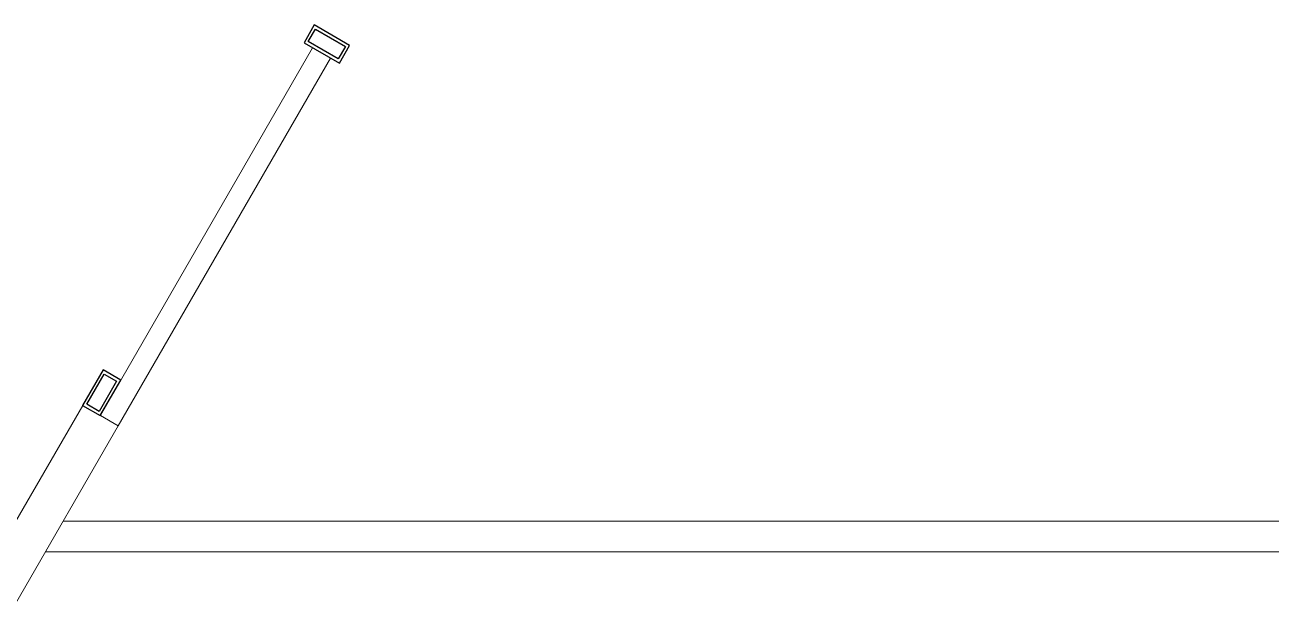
# Model space of a CAD drawing. Header units: millimetres. Extents: x -2128 to 116635, y -18248 to 18481.
# Drawn here: x 111350 to 112569, y 4705 to 5270 of the extents above; entities that cross this region are included whole.
import ezdxf

# ---------------------------------------------------------------- set-up
doc = ezdxf.new("R2010")
doc.units = ezdxf.units.MM
for name, color, linetype, lineweight in [('A-FLOR', 7, 'Continuous', 9), ('Ограждение', 7, 'Continuous', 9), ('Ограждение-1', 7, 'Continuous', 25)]:
    doc.layers.add(name, color=color, linetype=linetype, lineweight=lineweight)

# ---------------------------------------------------------------- blocks, each defined once
blk = doc.blocks.new('О_Общий_Балясина наклонная_Труба_ГОСТ 8645-68 - О_Общий_Балясина наклонная_Труба_ГОСТ 8645-68-31027892-АР2_Фасад в А-Г копия 1')
at = {"layer": 'Ограждение'}
for p, q in [((6846.2, 5247.6), (6638.7, 4888.2)), ((6846.2, 5247.6), (6863.5, 5237.6)), ((6863.5, 5237.6), (6656, 4878.2)), ((6656, 4878.2), (6638.7, 4888.2))]:
    blk.add_line(p, q, dxfattribs=at)
blk = doc.blocks.new('О_Общий_Пластина_Вырез наклонный_Прокат_ГОСТ 103-2006_ГОСТ 82-70 - О_Общий_Пластина_Вырез наклонный_Прокат_ГОСТ 103-2006_ГОСТ 82-70-31027893-АР2_Фасад в А-Г копия 1')
at = {"layer": 'Ограждение'}
for p, q in [((6621.4, 4898.2), (6556, 4785)), ((6556, 4705), (6656, 4878.2)), ((6556, 4785), (6420, 4785)), ((6420, 4705), (6556, 4705))]:
    blk.add_line(p, q, dxfattribs=at)
blk = doc.blocks.new('ОГР_Влож_Поручень_Труба_ГОСТ 8645-68 - ОГР_Влож_Поручень_Труба_ГОСТ 8645-68-31075305-АР2_Фасад в А-Г копия 1')
at = {"layer": 'Ограждение-1'}
for p, q in [((6847.8, 5269.9), (6837.8, 5252.6)), ((6841.9, 5253.7), (6848.9, 5265.8)), ((6882.4, 5249.9), (6847.8, 5269.9)), ((6848.9, 5265.8), (6878.3, 5248.8)), ((6837.8, 5252.6), (6872.4, 5232.6)), ((6871.3, 5236.7), (6841.9, 5253.7)), ((6878.3, 5248.8), (6871.3, 5236.7)), ((6872.4, 5232.6), (6882.4, 5249.9))]:
    blk.add_line(p, q, dxfattribs=at)
blk = doc.blocks.new('ОГР_Влож_Поручень_Труба_ГОСТ 8645-68 - ОГР_Влож_Поручень_Труба_ГОСТ 8645-68-31075306-АР2_Фасад в А-Г копия 1')
at = {"layer": 'Ограждение-1'}
for p, q in [((6641.2, 4932.8), (6621.2, 4898.2)), ((6625.3, 4899.3), (6642.3, 4928.7)), ((6658.5, 4922.8), (6641.2, 4932.8)), ((6642.3, 4928.7), (6654.4, 4921.7)), ((6654.4, 4921.7), (6637.4, 4892.3)), ((6638.5, 4888.2), (6658.5, 4922.8)), ((6637.4, 4892.3), (6625.3, 4899.3)), ((6621.2, 4898.2), (6638.5, 4888.2))]:
    blk.add_line(p, q, dxfattribs=at)

msp = doc.modelspace()

# ---------------------------------------------------------------- linework, layer by layer
at = {"layer": 'A-FLOR'}
for p, q in [((115015.2, 4785), (111387.4, 4785)), ((111370, 4755), (115015.2, 4755))]:
    msp.add_line(p, q, dxfattribs=at)

# ---------------------------------------------------------------- block references
at = {"layer": 'Ограждение'}
for name in ['ОГР_Влож_Поручень_Труба_ГОСТ 8645-68 - ОГР_Влож_Поручень_Труба_ГОСТ 8645-68-31075305-АР2_Фасад в А-Г копия 1', 'О_Общий_Балясина наклонная_Труба_ГОСТ 8645-68 - О_Общий_Балясина наклонная_Труба_ГОСТ 8645-68-31027892-АР2_Фасад в А-Г копия 1', 'ОГР_Влож_Поручень_Труба_ГОСТ 8645-68 - ОГР_Влож_Поручень_Труба_ГОСТ 8645-68-31075306-АР2_Фасад в А-Г копия 1', 'О_Общий_Пластина_Вырез наклонный_Прокат_ГОСТ 103-2006_ГОСТ 82-70 - О_Общий_Пластина_Вырез наклонный_Прокат_ГОСТ 103-2006_ГОСТ 82-70-31027893-АР2_Фасад в А-Г копия 1']:
    msp.add_blockref(name, (104785.2, 0), dxfattribs=at)

doc.saveas('drawing.dxf')
